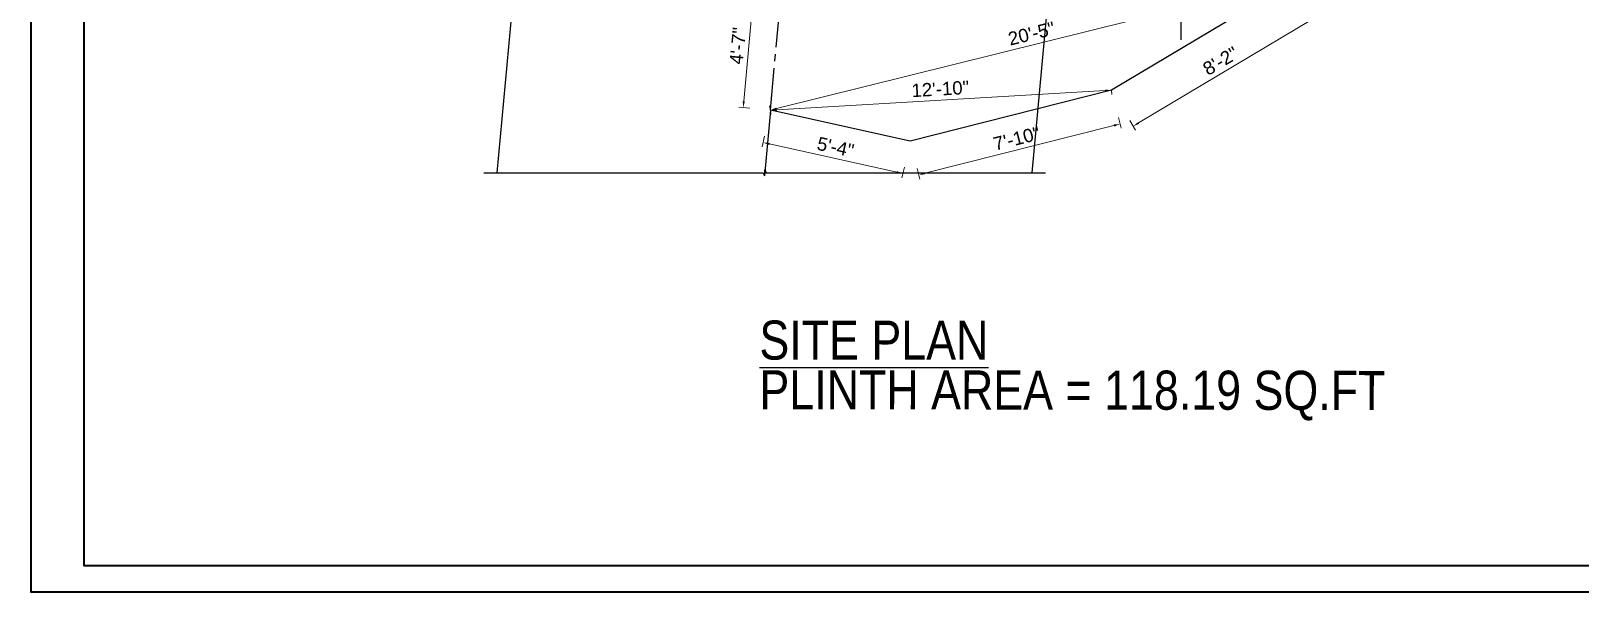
# Model space of a CAD drawing. Header units: inches. Extents: x 376358 to 406049, y -63575 to -53607.
# Drawn here: x 382150 to 382848, y -56540 to -56287 of the extents above; entities that cross this region are included whole.
import ezdxf

# ---------------------------------------------------------------- set-up
doc = ezdxf.new("R2010")
doc.units = ezdxf.units.IN
doc.header["$LTSCALE"] = 2
doc.header["$MEASUREMENT"] = 0
doc.header["$PDMODE"] = 34
doc.linetypes.add('CENTER2', pattern=[28.575, 19.05, -3.175, 3.175, -3.175])
doc.linetypes.add('HIDDEN', pattern=[0.375, 0.25, -0.125])
doc.layers.get('0').update_dxf_attribs({"linetype": 'CONTINUOUS'})
doc.layers.get('DEFPOINTS').update_dxf_attribs({"color": 141, "linetype": 'CONTINUOUS'})
doc.layers.add('Normal Wall', color=7, linetype='CONTINUOUS', lineweight=35, true_color=0xffaf89)
doc.layers.add('plan wall', color=7, linetype='CONTINUOUS')
doc.layers.add('steps', color=253, linetype='CONTINUOUS', lineweight=20)
doc.layers.add('WALL - A', color=1, linetype='CONTINUOUS', lineweight=40)
doc.styles.add('Lettring Text', font='arial.ttf')
doc.styles.get("Standard").update_dxf_attribs({"font": 'ARIALN.TTF'})
doc.dimstyles.new('Copy of Standard', dxfattribs={"dimtxt": 6, "dimasz": 2.875, "dimexe": 2, "dimexo": 4, "dimgap": 2, "dimtad": 1, "dimdec": 0, "dimrnd": 1, "dimzin": 0, "dimdsep": 46, "dimlunit": 4, "dimtxsty": 'Lettring Text', "dimcen": 0.1, "dimclrd": 7, "dimclre": 7, "dimclrt": 7, "dimazin": 0, "dimtfac": 0.645, "dimtdec": 0, "dimtmove": 1, "dimatfit": 0, "dimfxl": 3, "dimfxlon": 1, "dimtfillclr": 256, "dimtolj": 1, "dimtzin": 0, "dimlwd": -1, "dimlwe": -1, "dimarcsym": 2})

# ---------------------------------------------------------------- blocks, each defined once
blk = doc.blocks.new('*D422')
at = {"layer": 'DEFPOINTS', "color": 0, "ltscale": 0.5, "transparency": 16777216}
for p in [(382720.8, -56263.36), (382636.83, -56313.54), (382646.54, -56329.8)]:
    blk.add_point(p, dxfattribs=at)
at = {"layer": 'steps', "color": 7, "ltscale": 0.5, "transparency": 16777216}
for p, q in [((382728.98, -56277.04), (382731.54, -56281.33)), ((382728.05, -56281.09), (382649.01, -56328.32)), ((382645, -56327.22), (382647.57, -56331.51))]:
    blk.add_line(p, q, dxfattribs=at)
for points in [[(382727.8, -56280.68), (382728.3, -56281.5), (382730.52, -56279.62)], [(382648.77, -56327.91), (382649.26, -56328.73), (382646.54, -56329.8)]]:
    blk.add_solid(points, dxfattribs=at)
at = {"layer": 'steps', "color": 7, "ltscale": 0.5, "transparency": 16777216, "insert": (382685.93, -56300.36), "char_height": 6, "attachment_point": 5, "rotation": 30.86167, "style": 'Lettring Text'}
blk.add_mtext('\\A1;8\'-2"', dxfattribs=at)
blk = doc.blocks.new('*D423')
at = {"layer": 'DEFPOINTS', "color": 0, "ltscale": 0.5, "transparency": 16777216}
for p in [(382636.83, -56313.54), (382546.1, -56336.47), (382549.95, -56351.71)]:
    blk.add_point(p, dxfattribs=at)
at = {"layer": 'steps', "color": 7, "ltscale": 0.5, "transparency": 16777216}
for p, q in [((382639.94, -56325.87), (382641.17, -56330.72)), ((382637.89, -56329.48), (382552.74, -56351.01)), ((382549.21, -56348.8), (382550.44, -56353.65))]:
    blk.add_line(p, q, dxfattribs=at)
for points in [[(382637.77, -56329.02), (382638.01, -56329.95), (382640.68, -56328.78)], [(382552.62, -56350.54), (382552.85, -56351.47), (382549.95, -56351.71)]]:
    blk.add_solid(points, dxfattribs=at)
at = {"layer": 'steps', "color": 7, "ltscale": 0.5, "transparency": 16777216, "insert": (382594.07, -56335.34), "char_height": 6, "attachment_point": 5, "rotation": 14.18331, "style": 'Lettring Text'}
blk.add_mtext('\\A1;7\'-10"', dxfattribs=at)
blk = doc.blocks.new('*D424')
at = {"layer": 'DEFPOINTS', "color": 0, "ltscale": 0.5, "transparency": 16777216}
for p in [(382483.16, -56322.52), (382479.91, -56337.17), (382546.1, -56336.47)]:
    blk.add_point(p, dxfattribs=at)
at = {"layer": 'steps', "color": 7, "ltscale": 0.5, "transparency": 16777216}
for p, q in [((382480.56, -56334.24), (382479.48, -56339.12)), ((382540.04, -56350.49), (382482.72, -56337.79)), ((382543.5, -56348.18), (382542.42, -56353.06))]:
    blk.add_line(p, q, dxfattribs=at)
for points in [[(382482.82, -56337.32), (382482.62, -56338.26), (382479.91, -56337.17)], [(382540.15, -56350.02), (382539.94, -56350.96), (382542.85, -56351.11)]]:
    blk.add_solid(points, dxfattribs=at)
at = {"layer": 'steps', "color": 7, "ltscale": 0.5, "transparency": 16777216, "insert": (382512.48, -56339.21), "char_height": 6, "attachment_point": 5, "rotation": 347.50667, "style": 'Lettring Text'}
blk.add_mtext('\\A1;5\'-4"', dxfattribs=at)
blk = doc.blocks.new('*D425')
at = {"layer": 'DEFPOINTS', "color": 0, "ltscale": 0.5, "transparency": 16777216}
for p in [(382475.96, -56266.59), (382488.22, -56267.72), (382483.16, -56322.52)]:
    blk.add_point(p, dxfattribs=at)
at = {"layer": 'steps', "color": 7, "ltscale": 0.5, "transparency": 16777216}
for p, q in [((382471.16, -56318.53), (382475.69, -56269.45)), ((382478.94, -56266.87), (382473.97, -56266.41)), ((382473.88, -56321.67), (382468.9, -56321.2))]:
    blk.add_line(p, q, dxfattribs=at)
for points in [[(382475.22, -56269.41), (382476.17, -56269.5), (382475.96, -56266.59)], [(382470.68, -56318.48), (382471.63, -56318.57), (382470.89, -56321.39)]]:
    blk.add_solid(points, dxfattribs=at)
at = {"layer": 'steps', "color": 7, "ltscale": 0.5, "transparency": 16777216, "insert": (382468.45, -56293.53), "char_height": 6, "attachment_point": 5, "rotation": 84.71805, "style": 'Lettring Text'}
blk.add_mtext('\\A1;4\'-7"', dxfattribs=at)
blk = doc.blocks.new('*D445')
at = {"layer": 'DEFPOINTS', "color": 0, "ltscale": 0.5, "transparency": 16777216}
for p in [(382720.8, -56263.36), (382720.8, -56263.36), (382483.16, -56322.52)]:
    blk.add_point(p, dxfattribs=at)
at = {"layer": 'steps', "color": 7, "ltscale": 0.5, "transparency": 16777216}
for p, q in [((382485.95, -56321.83), (382718.01, -56264.05)), ((382720.8, -56263.36), (382720.32, -56261.42)), ((382483.16, -56322.52), (382482.68, -56320.58))]:
    blk.add_line(p, q, dxfattribs=at)
for points in [[(382717.9, -56263.59), (382718.13, -56264.52), (382720.8, -56263.36)], [(382485.83, -56321.36), (382486.06, -56322.29), (382483.16, -56322.52)]]:
    blk.add_solid(points, dxfattribs=at)
at = {"layer": 'steps', "color": 7, "ltscale": 0.5, "transparency": 16777216, "insert": (382600.76, -56288.03), "char_height": 6, "attachment_point": 5, "rotation": 13.98089, "style": 'Lettring Text'}
blk.add_mtext('\\A1;20\'-5"', dxfattribs=at)
blk = doc.blocks.new('*D446')
at = {"layer": 'DEFPOINTS', "color": 0, "ltscale": 0.5, "transparency": 16777216}
for p in [(382636.83, -56313.54), (382483.16, -56322.52), (382483.16, -56322.52)]:
    blk.add_point(p, dxfattribs=at)
at = {"layer": 'steps', "color": 7, "ltscale": 0.5, "transparency": 16777216}
for p, q in [((382633.96, -56313.71), (382486.03, -56322.36)), ((382636.83, -56313.54), (382636.94, -56315.53)), ((382483.16, -56322.52), (382483.28, -56324.52))]:
    blk.add_line(p, q, dxfattribs=at)
for points in [[(382633.93, -56313.23), (382633.98, -56314.18), (382636.83, -56313.54)], [(382486, -56321.88), (382486.06, -56322.83), (382483.16, -56322.52)]]:
    blk.add_solid(points, dxfattribs=at)
at = {"layer": 'steps', "color": 7, "ltscale": 0.5, "transparency": 16777216, "insert": (382559.7, -56312.98), "char_height": 6, "attachment_point": 5, "rotation": 3.34626, "style": 'Lettring Text'}
blk.add_mtext('\\A1;12\'-10"', dxfattribs=at)

msp = doc.modelspace()

# ---------------------------------------------------------------- linework, layer by layer
at = {"ltscale": 0.5}
for p, q in [((382720.8, -56263.36), (382636.83, -56313.54)), ((382636.83, -56313.54), (382546.1, -56336.47)), ((382483.16, -56322.52), (382480.42, -56352.2)), ((382546.1, -56336.47), (382483.16, -56322.52))]:
    msp.add_line(p, q, dxfattribs=at)
for points in [[(382601.06, -56350.77), (382608.9, -56265.99), (382604.11, -56226.62), (382611.21, -56167.79), (382594.08, -56133.47), (382603.99, -56079.9), (382610.48, -55984.9), (382580.93, -55894.19)], [(382360.04, -56350.77), (382367.55, -56269.46), (382362.36, -56226.71), (382364.31, -56210.55), (382343.46, -56168.78), (382365.49, -56049.78), (382367.87, -56014.99), (382356.45, -55979.95)]]:
    msp.add_lwpolyline(points, dxfattribs=at)
at = {"linetype": 'Continuous', "ltscale": 0.5}
msp.add_lwpolyline([(382354.04, -56350.77), (382479.94, -56350.77), (382480.42, -56352.22), (382480.67, -56349.32), (382481.2, -56350.77), (382607.06, -56350.77)], dxfattribs=at)
at = {"layer": 'Normal Wall'}
for points in [[(382150.1, -55789.27), (383208.1, -55789.27), (383208.1, -56539.8), (382150.1, -56539.8)], [(382150.1, -55789.27), (383208.1, -55789.27), (383208.1, -56539.8), (382150.1, -56539.8)], [(383196.19, -55801.18), (382173.91, -55801.18), (382173.91, -56527.89), (383196.19, -56527.89)], [(383196.19, -55801.18), (382173.91, -55801.18), (382173.91, -56527.89), (383196.19, -56527.89)]]:
    msp.add_lwpolyline(points, close=True, dxfattribs=at)
at = {"layer": 'WALL - A', "linetype": 'HIDDEN', "lineweight": -3, "ltscale": 20}
msp.add_line((382668.04, -55950.82), (382668.04, -56294.89), dxfattribs=at)
at = {"layer": 'WALL - A', "linetype": 'CENTER2', "lineweight": -3, "ltscale": 0.5}
msp.add_line((382483.16, -56322.52), (382488.22, -56267.72), dxfattribs=at)

# ---------------------------------------------------------------- texts
at = {"layer": 'plan wall', "ltscale": 3, "char_height": 17.6118, "attachment_point": 7, "rotation": 359.9411}
for s, insert in [('{\\LSITE PLAN}', (382478.19, -56435.25)), ('PLINTH AREA = 118.19 SQ.FT', (382478.19, -56462.24))]:
    msp.add_mtext(s, dxfattribs=dict(at, insert=insert))

# ---------------------------------------------------------------- dimensions: what is measured, and where the dimension line sits
at = {"layer": 'steps', "ltscale": 0.5}
for p1, p2, distance, picture, middle in [((382483.16, -56322.52), (382720.8, -56263.36), 0, '*D445', (382600.76, -56288.03)), ((382720.8, -56263.36), (382636.83, -56313.54), 18.94, '*D422', (382685.93, -56300.36)), ((382483.16, -56322.52), (382488.22, -56267.72), 12.32, '*D425', (382468.45, -56293.53)), ((382636.83, -56313.54), (382483.16, -56322.52), 0, '*D446', (382559.7, -56312.98)), ((382636.83, -56313.54), (382546.1, -56336.47), 15.72, '*D423', (382594.07, -56335.34)), ((382546.1, -56336.47), (382483.16, -56322.52), 15, '*D424', (382512.48, -56339.21))]:
    dim = msp.add_aligned_dim(p1=p1, p2=p2, distance=distance, dimstyle='Copy of Standard', dxfattribs=at)
    dim.commit()
    dim.dimension.update_dxf_attribs({"geometry": picture, "text_midpoint": middle})

doc.saveas('drawing.dxf')
